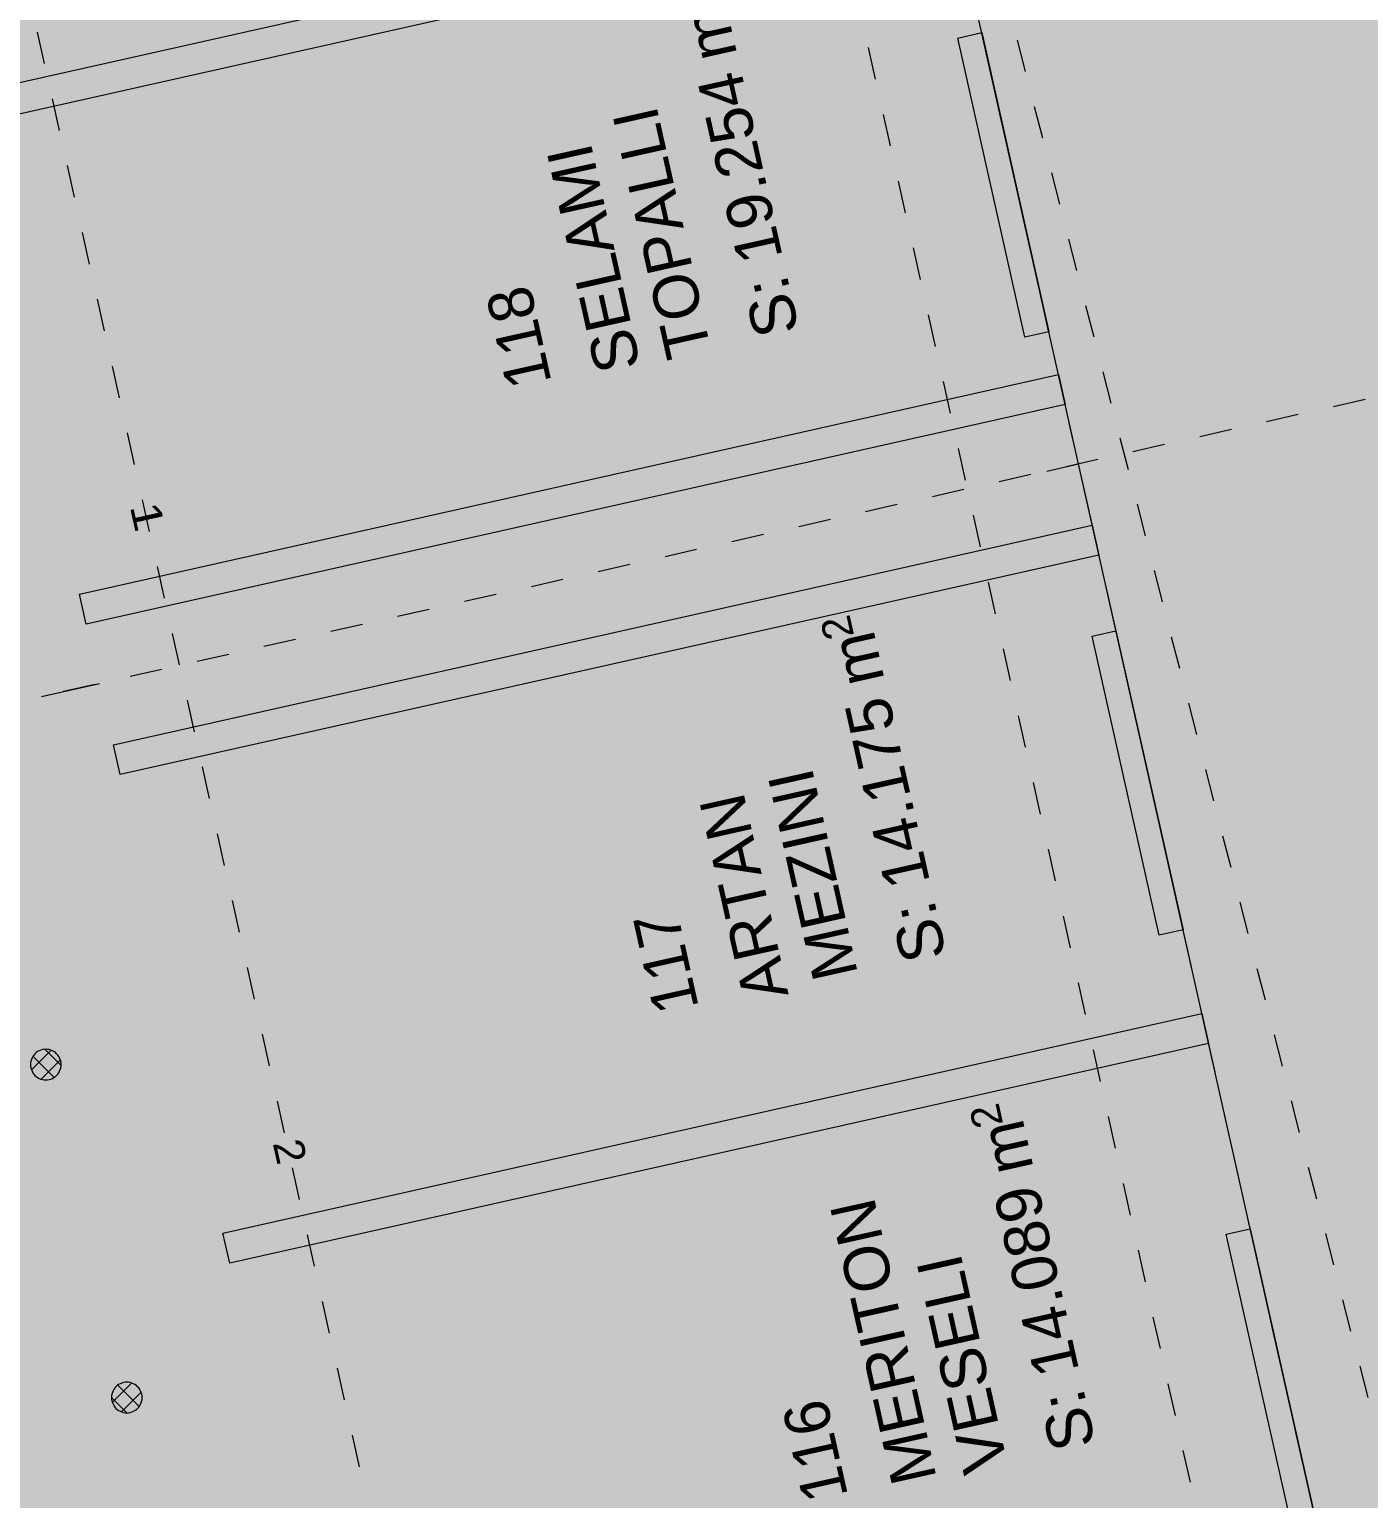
# Model space of a CAD drawing. Header units: centimetres. Extents: x -6805 to 4309, y -7338 to 617.
# Drawn here: x -70 to 586, y -2376 to -1657 of the extents above; entities that cross this region are included whole.
import ezdxf

# ---------------------------------------------------------------- set-up
doc = ezdxf.new("R2010")
doc.units = ezdxf.units.CM
for name, color, linetype, true_color in [('PDF_ - rruga_ndarjet anesore', 7, 'Continuous', 0x7f7f7f), ('PDF_065 Möbel Einrichtung', 7, 'Continuous', 0x7f7f7f), ('PDF_A - Akset', 7, 'Continuous', 0xfd4435), ('PDF_A - Pllaka Themel', 7, 'Continuous', 0x7f7f7f), ('PDF_A -Polyline', 7, 'Continuous', 0x7f7f7f)]:
    doc.layers.add(name, color=color, linetype=linetype, true_color=true_color)
for name, color, linetype in [('PDF_- GARAZHE', 7, 'Continuous'), ('PDF_A - Fill Zone', 7, 'Continuous'), ('PDF_A - Shtyllat', 7, 'Continuous')]:
    doc.layers.add(name, color=color, linetype=linetype)
doc.styles.add('PDF Arial', font='')
doc.styles.get('PDF Arial').set_extended_font_data('Arial')

msp = doc.modelspace()

# ---------------------------------------------------------------- hatches: boundary and pattern name
at = {"layer": 'PDF_- GARAZHE', "true_color": 0xccccff, "transparency": 33554559}
msp.add_hatch(color=254, dxfattribs=at).paths.add_polyline_path([(-86.96, -1583.39), (357.43, -1483.67), (443.92, -1869.12), (-44.35, -1978.69), (-86.96, -1774.04)])
at = {"layer": 'PDF_A - Fill Zone', "true_color": 0x93a0c6, "transparency": 33554559}
msp.add_hatch(color=253, dxfattribs=at).paths.add_polyline_path([(-447.66, -308.22), (916.94, -308.22), (916.94, -1306.84), (921.31, -1326.37), (872.49, -1337.33), (1189.12, -2748.46), (667.5, -2865.5), (356.01, -1477.32), (320.99, -1485.18), (248.37, -1161.51), (-99.87, -1161.51), (-99.87, -1589.37), (-447.66, -1589.37)])
at = {"layer": 'PDF_A - Pllaka Themel', "true_color": 0xd5d5d5, "transparency": 33554559}
h = msp.add_hatch(color=254, dxfattribs=at)
h.paths.add_polyline_path([(-5581.92, -878.77), (-5581.92, -838.74), (-5656.99, -838.74), (-5656.99, -378.27), (-5641.97, -378.27), (-5641.97, 287.29), (-2884.66, 287.29), (-432.6, 287.29), (-419.79, 287.29), (978.3, 287.29), (978.3, -308.22), (1644.1, -308.22), (1644.1, -1142.36), (931.04, -1302.36), (1552.22, -1164.4), (1863.25, -2555.08), (1863.27, -2555.07), (2158.71, -3867.26), (2155.22, -3868.03), (2646.93, -6059.23), (2017.8, -6200.41), (2017.67, -6199.86), (-1597.03, -7011.01), (-1702.67, -6540.31), (-1846.28, -6572.52), (-1976.98, -6060.13), (-1982.53, -5964.43), (-1838.96, -5932.29), (-2055.74, -4966.25), (-2419.29, -4966.25), (-2929.7, -4966.25), (-2929.7, -2144.79), (-2909.68, -2144.79), (-2904.73, -1595.67), (-4731.2, -1619.36), (-4671.15, -1619.36), (-4671.15, -2159.83), (-5099.03, -2159.81), (-5102.54, -2159.76), (-5106.05, -2159.61), (-5109.55, -2159.37), (-5113.04, -2159.02), (-5116.52, -2158.59), (-5119.99, -2158.04), (-5123.44, -2157.41), (-5126.87, -2156.67), (-5130.27, -2155.85), (-5133.66, -2154.92), (-5137.02, -2153.9), (-5140.35, -2152.79), (-5143.64, -2151.59), (-5146.9, -2150.29), (-5150.13, -2148.9), (-5153.31, -2147.42), (-5156.45, -2145.85), (-5159.54, -2144.2), (-5162.59, -2142.46), (-5165.59, -2140.63), (-5168.53, -2138.72), (-5171.42, -2136.74), (-5174.26, -2134.66), (-5177.03, -2132.51), (-5179.74, -2130.29), (-5182.39, -2127.99), (-5184.97, -2125.61), (-5187.49, -2123.17), (-5189.94, -2120.65), (-5192.31, -2118.06), (-5194.61, -2115.42), (-5196.84, -2112.71), (-5198.99, -2109.93), (-5201.06, -2107.1), (-5203.05, -2104.21), (-5204.96, -2101.26), (-5206.78, -2098.27), (-5208.52, -2095.21), (-5210.18, -2092.12), (-5211.74, -2088.99), (-5213.22, -2085.8), (-5214.61, -2082.58), (-5215.9, -2079.32), (-5217.11, -2076.02), (-5218.22, -2072.69), (-5219.24, -2069.33), (-5220.16, -2065.95), (-5220.99, -2062.55), (-5221.72, -2059.11), (-5222.36, -2055.66), (-5222.9, -2052.19), (-5223.34, -2048.71), (-5223.69, -2045.22), (-5223.93, -2041.71), (-5224.08, -2038.21), (-5224.13, -2034.71), (-5224.12, -1589.37), (-5276.67, -1564.36), (-5842.14, -1564.36), (-5842.14, -878.77)])
h.paths.add_polyline_path([(-1884.8, -2746.4), (-1725.78, -2754.1), (-263.28, -2617.91), (-272.05, -2578.85), (-296.78, -2580.25), (-343.47, -2075.77), (-1348.13, -2129.78), (-1534.78, -2147.18), (-1533.4, -2162.02), (-1836.78, -2167.48), (-1836.78, -2147.45), (-1876.81, -2147.45), (-1876.81, -2187.49), (-1531.07, -2187.03), (-1493.33, -2681.24), (-1884.8, -2706.36)])
h.paths.add_polyline_path([(-452.61, -1589.37), (-91.92, -1583.39), (-92.31, -1174.02), (283, -1174.02), (283, -828.73), (-419.79, -828.73), (-427.6, -828.73), (-452.61, -828.73)])
h.paths.add_polyline_path([(413.21, -3713.81), (401.11, -3715.64), (389.02, -3717.55), (376.94, -3719.54), (364.87, -3721.61), (352.83, -3723.77), (340.79, -3726.01), (328.77, -3728.32), (316.77, -3730.71), (304.78, -3733.18)])
at = {"layer": 'PDF_A - Pllaka Themel', "true_color": 0xbfbfbf, "transparency": 33554559}
h = msp.add_hatch(color=9, dxfattribs=at)
h.paths.add_polyline_path([(-5637.01, -378.27), (-5637.01, -315.22), (-447.66, -308.19), (-447.66, -308.22), (963.52, -308.22), (963.52, -763.68), (936, -763.68), (936, -863.76), (963.52, -863.76), (964.76, -1337.14), (925.69, -1345.91), (892.3, -1353.4), (988.45, -1782.56), (1104.37, -2300.85), (1195.01, -2706.12), (1170.59, -2711.59), (1193.36, -2813.05), (1455.74, -3983.06), (1827.47, -5638.02), (1828.36, -5640.74), (1829.15, -5643.5), (1829.85, -5646.27), (1830.45, -5649.07), (1830.96, -5651.88), (1831.36, -5654.72), (1831.66, -5657.56), (1831.87, -5660.41), (1831.97, -5663.28), (1831.97, -5666.14), (1831.89, -5669), (1831.69, -5671.85), (1831.39, -5674.7), (1831, -5677.54), (1830.51, -5680.35), (1829.92, -5683.16), (1829.24, -5685.93), (1828.46, -5688.68), (1827.57, -5691.41), (1826.6, -5694.1), (1825.54, -5696.75), (1824.38, -5699.37), (1823.12, -5701.94), (1821.78, -5704.47), (1820.36, -5706.95), (1818.84, -5709.39), (1817.26, -5711.76), (1815.57, -5714.08), (1813.81, -5716.34), (1811.98, -5718.54), (1810.07, -5720.67), (1808.09, -5722.73), (1806.03, -5724.72), (1803.91, -5726.64), (1801.72, -5728.48), (1799.47, -5730.25), (1797.16, -5731.93), (1794.79, -5733.54), (1792.36, -5735.06), (1789.88, -5736.5), (1787.36, -5737.84), (1784.8, -5739.1), (1782.18, -5740.27), (1779.53, -5741.34), (1776.84, -5742.32), (-1865.84, -6559.76), (-1972.03, -6060.13), (1187.39, -5351.16), (1189.51, -5350.66), (1191.61, -5350.07), (1193.68, -5349.39), (1195.73, -5348.62), (1197.73, -5347.75), (1199.69, -5346.8), (1201.61, -5345.77), (1203.49, -5344.64), (1205.3, -5343.44), (1207.07, -5342.15), (1208.77, -5340.79), (1210.42, -5339.35), (1212, -5337.85), (1213.51, -5336.27), (1214.94, -5334.62), (1216.3, -5332.92), (1217.59, -5331.15), (1218.79, -5329.34), (1219.92, -5327.46), (1220.96, -5325.54), (1221.91, -5323.58), (1222.78, -5321.58), (1223.55, -5319.53), (1224.23, -5317.46), (1224.82, -5315.36), (1225.32, -5313.24), (1225.72, -5311.09), (1226.02, -5308.93), (1226.23, -5306.75), (1226.34, -5304.58), (1226.35, -5302.4), (1226.28, -5300.21), (1226.1, -5298.04), (1225.82, -5295.88), (1225.45, -5293.73), (1224.97, -5291.59), (967.71, -4147.99), (967.16, -4145.82), (966.5, -4143.68), (965.76, -4141.58), (964.92, -4139.51), (963.99, -4137.47), (962.97, -4135.49), (961.86, -4133.55), (960.67, -4131.65), (959.39, -4129.82), (958.04, -4128.05), (956.6, -4126.34), (955.09, -4124.68), (953.5, -4123.11), (951.86, -4121.6), (950.14, -4120.18), (948.36, -4118.82), (946.52, -4117.55), (944.63, -4116.36), (942.68, -4115.26), (940.7, -4114.24), (938.66, -4113.31), (936.59, -4112.48), (934.48, -4111.74), (932.34, -4111.1), (930.17, -4110.55), (927.98, -4110.1), (925.78, -4109.75), (923.56, -4109.49), (921.33, -4109.34), (919.09, -4109.28), (916.86, -4109.32), (914.63, -4109.47), (912.41, -4109.71), (910.2, -4110.05), (908.01, -4110.49), (526.4, -4196.13), (467.81, -4209.28), (455.58, -4213.1), (443.37, -4217.02), (431.2, -4221.04), (419.06, -4225.14), (406.95, -4229.34), (394.87, -4233.64), (382.82, -4238.02), (370.82, -4242.51), (358.84, -4247.08), (346.9, -4251.74), (335, -4256.5), (323.13, -4261.35), (311.3, -4266.29), (299.52, -4271.32), (287.76, -4276.44), (276.06, -4281.65), (264.38, -4286.96), (252.76, -4292.35), (241.17, -4297.83), (229.62, -4303.41), (218.13, -4309.06), (206.67, -4314.81), (195.26, -4320.65), (183.89, -4326.58), (172.57, -4332.6), (161.3, -4338.69), (150.07, -4344.88), (138.9, -4351.16), (127.76, -4357.52), (116.69, -4363.96), (105.66, -4370.49), (94.67, -4377.1), (83.75, -4383.8), (72.87, -4390.59), (62.05, -4397.46), (51.28, -4404.41), (40.57, -4411.44), (29.91, -4418.56), (19.3, -4425.76), (8.75, -4433.04), (-1.74, -4440.41), (-13.44, -4447.77), (-25.18, -4455.07), (-36.98, -4462.26), (-48.83, -4469.39), (-60.73, -4476.42), (-72.67, -4483.38), (-84.67, -4490.25), (-96.72, -4497.03), (-108.81, -4503.72), (-120.96, -4510.33), (-133.14, -4516.85), (-145.38, -4523.29), (-157.66, -4529.64), (-169.99, -4535.9), (-182.35, -4542.07), (-194.77, -4548.16), (-207.22, -4554.16), (-219.72, -4560.06), (-232.26, -4565.88), (-244.84, -4571.62), (-257.46, -4577.25), (-270.12, -4582.81), (-282.82, -4588.26), (-295.56, -4593.64), (-308.33, -4598.91), (-321.15, -4604.1), (-333.99, -4609.2), (-346.88, -4614.21), (-359.81, -4619.12), (-372.76, -4623.95), (-385.74, -4628.67), (-398.77, -4633.31), (-411.82, -4637.86), (-424.92, -4642.31), (-438.03, -4646.67), (-451.18, -4650.93), (-464.37, -4655.11), (-477.57, -4659.18), (-490.81, -4663.17), (-2040.76, -5010.98), (-2050.79, -4966.25), (-2414.34, -4966.25), (-2414.34, -4749.36), (-2414.57, -2387.78), (-2414.58, -2276.48), (-2415.05, -2272.78), (-2415.63, -2269.1), (-2416.31, -2265.43), (-2417.08, -2261.78), (-2417.93, -2258.14), (-2418.89, -2254.54), (-2419.94, -2250.96), (-2421.09, -2247.41), (-2422.32, -2243.88), (-2423.65, -2240.39), (-2425.06, -2236.94), (-2426.57, -2233.53), (-2428.15, -2230.15), (-2429.84, -2226.82), (-2431.6, -2223.53), (-2433.45, -2220.29), (-2435.38, -2217.11), (-2437.39, -2213.97), (-2439.5, -2210.88), (-2441.67, -2207.85), (-2443.93, -2204.87), (-2446.26, -2201.96), (-2448.66, -2199.11), (-2451.13, -2196.32), (-2453.69, -2193.59), (-2456.31, -2190.94), (-2459, -2188.35), (-2461.74, -2185.84), (-2464.57, -2183.38), (-2467.45, -2181.02), (-2470.39, -2178.72), (-2473.38, -2176.5), (-2476.44, -2174.36), (-2479.55, -2172.3), (-2482.72, -2170.32), (-2485.93, -2168.43), (-2489.19, -2166.61), (-2492.5, -2164.89), (-2495.85, -2163.24), (-2499.24, -2161.69), (-2502.68, -2160.23), (-2506.15, -2158.85), (-2509.65, -2157.57), (-2513.18, -2156.38), (-2904.72, -2164.81), (-2899.72, -1589.37), (-2414.31, -1589.37), (-2414.31, -828.73), (-4726.25, -828.73), (-4726.25, -1619.36), (-5219.16, -1619.35), (-5219.16, -2036.14), (-5219.17, -2034.71), (-5219.16, -1589.37), (-5271.71, -1564.36), (-5253.39, -1564.36), (-5253.39, -878.77), (-5576.97, -878.77), (-5576.97, -838.74), (-5652.02, -838.74), (-5652.02, -378.27)])
h.paths.add_polyline_path([(-1883.87, -1589.37), (-1863.84, -1589.37), (-1863.84, -1634.38), (-1863.88, -1634.38), (-1863.88, -2147.18), (-1836.55, -2147.45), (-1871.85, -2147.45), (-1871.85, -2187.49), (-1831.82, -2187.43), (-1831.82, -2147.5), (-1529.51, -2150.6), (-1526.54, -2182.48), (-1488.38, -2681.24), (-1718.52, -2706.37), (-1879.85, -2706.36), (-1879.85, -2746.4), (-1720.83, -2754.1), (-221.28, -2598.22), (-135.83, -2979.09), (-1425.42, -3268.45), (-1880.43, -3268.45), (-1873.52, -4356.82), (-1873.76, -4358.94), (-1873.89, -4361.07), (-1873.93, -4363.2), (-1873.88, -4365.33), (-1873.71, -4367.46), (-1873.46, -4369.58), (-1873.11, -4371.68), (-1872.67, -4373.76), (-1872.13, -4375.84), (-1871.5, -4377.87), (-1870.77, -4379.88), (-1869.95, -4381.85), (-1869.05, -4383.78), (-1868.06, -4385.67), (-1866.97, -4387.5), (-1865.81, -4389.3), (-1864.58, -4391.03), (-1863.26, -4392.71), (-1861.87, -4394.32), (-1860.39, -4395.87), (-1858.86, -4397.35), (-1857.26, -4398.76), (-1855.59, -4400.1), (-1853.87, -4401.36), (-1852.09, -4402.54), (-1850.27, -4403.63), (-1848.39, -4404.64), (-1846.46, -4405.56), (-1844.51, -4406.4), (-1842.5, -4407.15), (-1840.47, -4407.79), (-1838.41, -4408.35), (-1836.33, -4408.82), (-1834.23, -4409.19), (-1832.12, -4409.47), (-1829.99, -4409.65), (-1827.86, -4409.72), (-1825.73, -4409.7), (-1823.6, -4409.59), (-1821.48, -4409.38), (-1819.37, -4409.07), (-657.92, -4148.44), (-657.8, -4148.96), (-640.87, -4142.08), (-623.98, -4135.12), (-607.12, -4128.08), (-590.3, -4120.94), (-573.52, -4113.7), (-556.78, -4106.38), (-540.08, -4098.97), (-523.41, -4091.48), (-506.79, -4083.89), (-490.21, -4076.22), (-473.66, -4068.46), (-457.17, -4060.61), (-440.7, -4052.67), (-424.29, -4044.65), (-407.92, -4036.54), (-391.58, -4028.34), (-375.3, -4020.05), (-359.06, -4011.68), (-342.86, -4003.22), (-326.71, -3994.68), (-310.6, -3986.05), (-294.54, -3977.33), (-278.53, -3968.52), (-262.57, -3959.64), (-246.65, -3950.67), (-230.77, -3941.62), (-214.95, -3932.48), (-199.18, -3923.26), (-183.46, -3913.95), (-171.76, -3907.67), (-160.01, -3901.48), (-148.21, -3895.39), (-136.38, -3889.37), (-124.5, -3883.45), (-112.58, -3877.6), (-100.62, -3871.85), (-88.61, -3866.18), (-76.56, -3860.6), (-64.48, -3855.1), (-52.35, -3849.7), (-40.19, -3844.39), (-27.98, -3839.16), (-15.74, -3834.02), (-3.46, -3828.97), (8.86, -3824), (21.21, -3819.14), (33.59, -3814.35), (46.01, -3809.67), (58.47, -3805.06), (70.95, -3800.56), (83.47, -3796.14), (96.03, -3791.81), (108.6, -3787.57), (121.22, -3783.42), (133.86, -3779.37), (146.53, -3775.41), (159.23, -3771.54), (171.96, -3767.76), (184.72, -3764.08), (197.49, -3760.49), (210.3, -3756.99), (223.14, -3753.59), (235.99, -3750.28), (248.88, -3747.06), (261.78, -3743.94), (274.7, -3740.9), (287.65, -3737.97), (300.62, -3735.12), (313.61, -3732.38), (326.61, -3729.72), (339.65, -3727.16), (352.69, -3724.7), (365.76, -3722.33), (378.83, -3720.06), (391.93, -3717.88), (405.04, -3715.79), (418.17, -3713.81), (787.26, -3630.98), (789.38, -3630.46), (791.47, -3629.84), (793.53, -3629.14), (795.57, -3628.34), (797.56, -3627.45), (799.52, -3626.48), (801.42, -3625.43), (803.29, -3624.3), (805.1, -3623.08), (806.86, -3621.79), (808.55, -3620.42), (810.19, -3618.97), (811.77, -3617.46), (813.27, -3615.88), (814.71, -3614.24), (816.07, -3612.54), (817.36, -3610.77), (818.57, -3608.95), (819.69, -3607.09), (820.73, -3605.17), (821.69, -3603.21), (822.57, -3601.21), (823.36, -3599.18), (824.06, -3597.11), (824.66, -3595.01), (825.17, -3592.89), (825.6, -3590.75), (825.93, -3588.6), (826.16, -3586.43), (826.3, -3584.25), (826.34, -3582.06), (826.3, -3579.89), (826.14, -3577.71), (825.91, -3575.54), (825.57, -3573.38), (825.14, -3571.24), (681.41, -2927.91), (734.37, -2916.03), (711.61, -2814.58), (658.74, -2826.44), (287.95, -1174.02), (287.95, -828.73), (-447.66, -828.73), (-1883.87, -828.73)])
at = {"layer": 'PDF_A - Shtyllat', "true_color": 0xaaaaaa, "transparency": 33554559}
for points in [[(-69.22, -2163.63), (-69.18, -2162.79), (-69.03, -2161.96), (-68.8, -2161.15), (-68.47, -2160.37), (-68.07, -2159.64), (-67.58, -2158.95), (-67.02, -2158.32), (-66.39, -2157.76), (-65.71, -2157.27), (-64.97, -2156.86), (-64.19, -2156.54), (-63.39, -2156.31), (-62.56, -2156.17), (-61.71, -2156.12), (-60.88, -2156.17), (-60.04, -2156.31), (-59.23, -2156.54), (-58.46, -2156.86), (-57.72, -2157.27), (-57.03, -2157.76), (-56.41, -2158.32), (-55.85, -2158.95), (-55.36, -2159.64), (-54.95, -2160.37), (-54.63, -2161.15), (-54.39, -2161.96), (-54.26, -2162.79), (-54.21, -2163.63), (-54.26, -2164.47), (-54.39, -2165.3), (-54.63, -2166.11), (-54.95, -2166.89), (-55.36, -2167.63), (-55.85, -2168.31), (-56.41, -2168.94), (-57.03, -2169.5), (-57.72, -2169.99), (-58.46, -2170.39), (-59.23, -2170.72), (-60.04, -2170.95), (-60.88, -2171.09), (-61.71, -2171.14), (-62.56, -2171.09), (-63.39, -2170.95), (-64.19, -2170.72), (-64.97, -2170.39), (-65.71, -2169.99), (-66.39, -2169.5), (-67.02, -2168.94), (-67.58, -2168.31), (-68.07, -2167.63), (-68.47, -2166.89), (-68.8, -2166.11), (-69.03, -2165.3), (-69.18, -2164.47)], [(-29.56, -2326.72), (-29.51, -2325.87), (-29.37, -2325.04), (-29.13, -2324.23), (-28.8, -2323.45), (-28.39, -2322.72), (-27.91, -2322.04), (-27.35, -2321.41), (-26.72, -2320.85), (-26.04, -2320.35), (-25.31, -2319.95), (-24.53, -2319.63), (-23.72, -2319.39), (-22.88, -2319.25), (-22.04, -2319.2), (-21.21, -2319.25), (-20.37, -2319.39), (-19.56, -2319.63), (-18.78, -2319.95), (-18.05, -2320.35), (-17.37, -2320.85), (-16.74, -2321.41), (-16.18, -2322.04), (-15.69, -2322.72), (-15.28, -2323.45), (-14.96, -2324.23), (-14.72, -2325.04), (-14.58, -2325.87), (-14.54, -2326.72), (-14.58, -2327.55), (-14.72, -2328.38), (-14.96, -2329.2), (-15.28, -2329.97), (-15.69, -2330.71), (-16.18, -2331.39), (-16.74, -2332.02), (-17.37, -2332.58), (-18.05, -2333.07), (-18.78, -2333.48), (-19.56, -2333.8), (-20.37, -2334.03), (-21.21, -2334.17), (-22.04, -2334.22), (-22.88, -2334.17), (-23.72, -2334.03), (-24.53, -2333.8), (-25.31, -2333.48), (-26.04, -2333.07), (-26.72, -2332.58), (-27.35, -2332.02), (-27.91, -2331.39), (-28.39, -2330.71), (-28.8, -2329.97), (-29.13, -2329.2), (-29.37, -2328.38), (-29.51, -2327.55)]]:
    msp.add_hatch(color=253, dxfattribs=at).paths.add_polyline_path(points)

# ---------------------------------------------------------------- linework, layer by layer
at = {"layer": 'PDF_ - rruga_ndarjet anesore', "lineweight": 0}
for points in [[(384.87, -1660.78), (396.59, -1658.15)], [(417.74, -1807.26), (384.87, -1660.78)], [(396.59, -1658.15), (429.46, -1804.63)], [(429.46, -1804.63), (417.74, -1807.26)], [(450.61, -1953.75), (462.33, -1951.11)], [(483.48, -2100.23), (450.61, -1953.75)], [(462.33, -1951.11), (495.2, -2097.6)], [(495.2, -2097.6), (483.48, -2100.23)], [(516.35, -2246.71), (528.07, -2244.08)], [(528.07, -2244.08), (579.12, -2471.62)], [(567.4, -2474.25), (516.35, -2246.71)]]:
    msp.add_lwpolyline(points, dxfattribs=at)
at = {"layer": 'PDF_ - rruga_ndarjet anesore', "color": 7, "true_color": 0xffffff, "transparency": 33554559}
for points in [[(384.87, -1660.78), (396.59, -1658.15), (417.74, -1807.26), (429.46, -1804.63)], [(450.61, -1953.75), (462.33, -1951.11), (483.48, -2100.23), (495.2, -2097.6)], [(516.35, -2246.71), (528.07, -2244.08), (567.4, -2474.25), (579.12, -2471.62)]]:
    msp.add_solid(points, dxfattribs=at)
at = {"layer": 'PDF_- GARAZHE', "color": 254, "true_color": 0xccccff, "transparency": 33554559}
for points in [[(-44.35, -1978.69), (443.92, -1869.12), (17.78, -2255.56), (506.05, -2145.98)], [(17.78, -2255.56), (506.05, -2145.98), (79.53, -2530.74), (567.8, -2421.17)]]:
    msp.add_solid(points, dxfattribs=at)
at = {"layer": 'PDF_065 Möbel Einrichtung', "lineweight": 0}
for points in [[(-100.16, -1688.27), (379.2, -1580.7)], [(382.49, -1595.35), (-96.87, -1702.92)], [(-45.2, -1933.21), (434.17, -1825.63)], [(434.17, -1825.63), (437.45, -1840.29)], [(437.45, -1840.29), (-41.91, -1947.85)], [(-28.64, -2006.96), (450.71, -1899.39)], [(450.71, -1899.39), (454, -1914.04)], [(454, -1914.04), (-25.35, -2021.61)], [(-41.91, -1947.85), (-45.2, -1933.21)], [(-25.35, -2021.61), (-28.64, -2006.96)], [(25.05, -2246.23), (504.4, -2138.66)], [(504.4, -2138.66), (507.69, -2153.31)], [(507.69, -2153.31), (28.34, -2260.87)], [(28.34, -2260.87), (25.05, -2246.23)]]:
    msp.add_lwpolyline(points, dxfattribs=at)
at = {"layer": 'PDF_065 Möbel Einrichtung', "color": 7, "true_color": 0xffffff, "transparency": 33554559}
for points in [[(-96.87, -1702.92), (-100.16, -1688.27), (382.49, -1595.35), (379.2, -1580.7)], [(-41.91, -1947.85), (-45.2, -1933.21), (437.45, -1840.29), (434.17, -1825.63)], [(-25.35, -2021.61), (-28.64, -2006.96), (454, -1914.04), (450.71, -1899.39)], [(28.34, -2260.87), (25.05, -2246.23), (507.69, -2153.31), (504.4, -2138.66)]]:
    msp.add_solid(points, dxfattribs=at)
at = {"layer": 'PDF_A - Akset', "lineweight": 0}
for points in [[(-65.93, -1657.85), (-62.45, -1673.35)], [(339, -1656.83), (339, -1656.83)], [(340.93, -1665.44), (344.41, -1680.94)], [(-60.52, -1681.96), (-60.52, -1681.96)], [(-58.59, -1690.57), (-55.11, -1706.07)], [(346.34, -1689.56), (346.34, -1689.56)], [(348.27, -1698.17), (351.75, -1713.68)], [(-53.18, -1714.69), (-53.18, -1714.69)], [(-51.25, -1723.3), (-47.77, -1738.81)], [(353.68, -1722.28), (353.68, -1722.28)], [(355.62, -1730.9), (359.09, -1746.4)], [(-45.83, -1747.41), (-45.83, -1747.41)], [(361.03, -1755.02), (361.03, -1755.02)], [(-43.9, -1756.03), (-40.42, -1771.53)], [(362.96, -1763.62), (366.44, -1779.13)], [(-38.49, -1780.15), (-38.49, -1780.15)], [(-36.56, -1788.75), (-33.08, -1804.26)], [(368.37, -1787.75), (368.37, -1787.75)], [(370.3, -1796.36), (373.78, -1811.86)], [(-31.15, -1812.88), (-31.15, -1812.88)], [(375.71, -1820.47), (375.71, -1820.47)], [(-29.21, -1821.49), (-25.74, -1836.99)], [(377.65, -1829.09), (381.13, -1844.58)], [(584.28, -1837.93), (568.78, -1841.41)], [(-23.8, -1845.6), (-23.8, -1845.6)], [(551.55, -1845.28), (536.06, -1848.76)], [(560.17, -1843.35), (560.17, -1843.35)], [(-21.87, -1854.22), (-18.39, -1869.71)], [(383.06, -1853.2), (383.06, -1853.2)], [(518.83, -1852.62), (503.32, -1856.1)], [(527.44, -1850.69), (527.44, -1850.69)], [(384.99, -1861.81), (388.47, -1877.32)], [(486.1, -1859.97), (470.59, -1863.44)], [(494.71, -1858.03), (494.71, -1858.03)], [(453.37, -1867.31), (437.87, -1870.79)], [(461.98, -1865.38), (461.98, -1865.38)], [(-16.46, -1878.33), (-16.46, -1878.33)], [(420.64, -1874.65), (405.14, -1878.13)], [(429.25, -1872.72), (429.25, -1872.72)], [(387.91, -1882), (372.41, -1885.48)], [(396.53, -1880.06), (396.53, -1880.06)], [(-14.53, -1886.94), (-11.05, -1902.44)], [(355.18, -1889.34), (339.69, -1892.82)], [(363.8, -1887.41), (363.8, -1887.41)], [(390.4, -1885.93), (390.4, -1885.93)], [(322.46, -1896.68), (306.95, -1900.16)], [(331.07, -1894.75), (331.07, -1894.75)], [(392.33, -1894.54), (395.81, -1910.05)], [(289.73, -1904.03), (274.22, -1907.51)], [(298.35, -1902.1), (298.35, -1902.1)], [(-9.12, -1911.05), (-9.12, -1911.05)], [(257, -1911.37), (241.5, -1914.85)], [(265.61, -1909.44), (265.61, -1909.44)], [(-7.18, -1919.67), (-3.7, -1935.18)], [(224.27, -1918.72), (208.77, -1922.2)], [(232.88, -1916.78), (232.88, -1916.78)], [(397.75, -1918.66), (397.75, -1918.66)], [(191.54, -1926.06), (176.05, -1929.54)], [(200.16, -1924.13), (200.16, -1924.13)], [(399.68, -1927.27), (403.16, -1942.77)], [(158.82, -1933.4), (143.31, -1936.88)], [(167.43, -1931.47), (167.43, -1931.47)], [(126.09, -1940.75), (110.58, -1944.23)], [(134.7, -1938.82), (134.7, -1938.82)], [(-1.77, -1943.79), (-1.77, -1943.79)], [(93.36, -1948.09), (77.86, -1951.57)], [(101.97, -1946.16), (101.97, -1946.16)], [(0.16, -1952.4), (3.64, -1967.9)], [(60.63, -1955.44), (45.13, -1958.91)], [(69.24, -1953.5), (69.24, -1953.5)], [(405.09, -1951.39), (405.09, -1951.39)], [(27.9, -1962.78), (12.4, -1966.26)], [(36.51, -1960.85), (36.51, -1960.85)], [(407.02, -1960), (410.5, -1975.5)], [(-4.83, -1970.12), (-20.33, -1973.6)], [(3.79, -1968.19), (3.79, -1968.19)], [(-37.55, -1977.47), (-53.06, -1980.95)], [(-28.94, -1975.53), (-28.94, -1975.53)], [(5.57, -1976.52), (5.57, -1976.52)], [(-61.67, -1982.88), (-61.67, -1982.88)], [(7.5, -1985.13), (10.98, -2000.63)], [(412.43, -1984.11), (412.43, -1984.11)], [(414.37, -1992.73), (417.84, -2008.23)], [(12.92, -2009.24), (12.92, -2009.24)], [(14.85, -2017.86), (18.33, -2033.36)], [(419.78, -2016.84), (419.78, -2016.84)], [(421.71, -2025.45), (425.19, -2040.95)], [(20.26, -2041.97), (20.26, -2041.97)], [(22.19, -2050.58), (25.67, -2066.08)], [(427.12, -2049.57), (427.12, -2049.57)], [(429.05, -2058.18), (432.53, -2073.69)], [(27.6, -2074.7), (27.6, -2074.7)], [(29.54, -2083.31), (33.01, -2098.82)], [(434.46, -2082.3), (434.46, -2082.3)], [(436.4, -2090.91), (439.88, -2106.42)], [(34.95, -2107.42), (34.95, -2107.42)], [(441.81, -2115.03), (441.81, -2115.03)], [(36.88, -2116.04), (40.36, -2131.54)], [(443.74, -2123.64), (447.22, -2139.14)], [(42.29, -2140.16), (42.29, -2140.16)], [(44.22, -2148.76), (47.7, -2164.27)], [(449.15, -2147.76), (449.15, -2147.76)], [(451.09, -2156.37), (454.56, -2171.87)], [(49.63, -2172.89), (49.63, -2172.89)], [(456.5, -2180.48), (456.5, -2180.48)], [(51.57, -2181.5), (55.05, -2197)], [(458.43, -2189.1), (461.91, -2204.59)], [(56.98, -2205.61), (56.98, -2205.61)], [(58.91, -2214.23), (62.39, -2229.72)], [(463.84, -2213.21), (463.84, -2213.21)], [(465.77, -2221.82), (469.25, -2237.33)], [(64.32, -2238.34), (64.32, -2238.34)], [(66.25, -2246.95), (69.73, -2262.46)], [(471.18, -2245.94), (471.18, -2245.94)], [(473.12, -2254.55), (476.6, -2270.06)], [(71.67, -2271.07), (71.67, -2271.07)], [(73.6, -2279.68), (77.08, -2295.19)], [(478.53, -2278.67), (478.53, -2278.67)], [(480.46, -2287.28), (483.94, -2302.78)], [(79.01, -2303.8), (79.01, -2303.8)], [(80.94, -2312.41), (84.42, -2327.91)], [(485.87, -2311.4), (485.87, -2311.4)], [(487.8, -2320.01), (491.28, -2335.51)], [(86.35, -2336.53), (86.35, -2336.53)], [(88.29, -2345.14), (91.76, -2360.64)], [(493.22, -2344.12), (493.22, -2344.12)], [(495.15, -2352.74), (498.63, -2368.24)], [(93.7, -2369.25), (93.7, -2369.25)]]:
    msp.add_lwpolyline(points, dxfattribs=at)
at = {"layer": 'PDF_A - Akset', "color": 21, "lineweight": 0, "true_color": 0xff9955}
for points in [[(413.93, -1661.84), (417.9, -1677.23)], [(420.12, -1685.77), (420.12, -1685.77)], [(422.32, -1694.32), (426.3, -1709.7)], [(428.5, -1718.25), (428.5, -1718.25)], [(430.71, -1726.8), (434.68, -1742.17)], [(436.89, -1750.72), (436.89, -1750.72)], [(439.09, -1759.27), (443.07, -1774.65)], [(445.27, -1783.2), (445.27, -1783.2)], [(447.48, -1791.75), (451.45, -1807.13)], [(453.66, -1815.68), (453.66, -1815.68)], [(455.86, -1824.23), (459.84, -1839.61)], [(462.04, -1848.16), (462.04, -1848.16)], [(464.25, -1856.7), (468.23, -1872.08)], [(470.43, -1880.63), (470.43, -1880.63)], [(472.64, -1889.18), (476.61, -1904.56)], [(478.82, -1913.11), (478.82, -1913.11)], [(481.02, -1921.66), (485, -1937.04)], [(487.2, -1945.59), (487.2, -1945.59)], [(489.41, -1954.14), (493.38, -1969.52)], [(495.59, -1978.06), (495.59, -1978.06)], [(497.8, -1986.61), (501.77, -2001.99)], [(503.98, -2010.54), (503.98, -2010.54)], [(506.18, -2019.08), (510.16, -2034.47)], [(512.36, -2043.02), (512.36, -2043.02)], [(514.57, -2051.56), (518.54, -2066.95)], [(520.75, -2075.49), (520.75, -2075.49)], [(522.95, -2084.03), (526.93, -2099.42)], [(529.13, -2107.96), (529.13, -2107.96)], [(531.35, -2116.51), (535.31, -2131.9)], [(537.53, -2140.44), (537.53, -2140.44)], [(539.73, -2148.99), (543.7, -2164.38)], [(545.91, -2172.92), (545.91, -2172.92)], [(548.12, -2181.47), (552.1, -2196.86)], [(554.3, -2205.39), (554.3, -2205.39)], [(556.51, -2213.94), (560.48, -2229.33)], [(562.69, -2237.87), (562.69, -2237.87)], [(564.89, -2246.42), (568.87, -2261.8)], [(571.07, -2270.35), (571.07, -2270.35)], [(573.28, -2278.9), (577.25, -2294.28)], [(579.46, -2302.83), (579.46, -2302.83)], [(581.67, -2311.38), (585.64, -2326.76)]]:
    msp.add_lwpolyline(points, dxfattribs=at)
at = {"layer": 'PDF_A - Pllaka Themel', "lineweight": 0}
msp.add_lwpolyline([(658.74, -2826.44), (287.95, -1174.02)], dxfattribs=at)
at = {"layer": 'PDF_A - Shtyllat', "color": 253, "lineweight": 0, "true_color": 0xaaaaaa}
for points in [[(-68.73, -2166.27), (-59.07, -2156.62)], [(-54.23, -2164.07), (-62.16, -2156.15)], [(-57.6, -2169.9), (-67.99, -2159.52)], [(-64.02, -2170.76), (-54.58, -2161.32)], [(-29.16, -2329.1), (-19.66, -2319.6)], [(-15.99, -2331.13), (-26.46, -2320.65)], [(-24.61, -2333.76), (-15, -2324.14)], [(-22.09, -2334.22), (-29.55, -2326.75)]]:
    msp.add_lwpolyline(points, dxfattribs=at)
at = {"layer": 'PDF_A - Shtyllat', "color": 253, "lineweight": 0, "true_color": 0x999999}
for points in [[(-67.58, -2158.95), (-68.07, -2159.64)], [(-67.02, -2158.32), (-67.58, -2158.95)], [(-66.39, -2157.76), (-67.02, -2158.32)], [(-65.71, -2157.27), (-66.39, -2157.76)], [(-64.97, -2156.86), (-65.71, -2157.27)], [(-64.19, -2156.54), (-64.97, -2156.86)], [(-63.39, -2156.31), (-64.19, -2156.54)], [(-62.56, -2156.17), (-63.39, -2156.31)], [(-61.71, -2156.12), (-62.56, -2156.17)], [(-60.88, -2156.17), (-61.71, -2156.12)], [(-60.04, -2156.31), (-60.88, -2156.17)], [(-59.23, -2156.54), (-60.04, -2156.31)], [(-58.46, -2156.86), (-59.23, -2156.54)], [(-57.72, -2157.27), (-58.46, -2156.86)], [(-57.03, -2157.76), (-57.72, -2157.27)], [(-56.41, -2158.32), (-57.03, -2157.76)], [(-55.85, -2158.95), (-56.41, -2158.32)], [(-55.36, -2159.64), (-55.85, -2158.95)], [(-69.18, -2162.79), (-69.22, -2163.63)], [(-69.22, -2163.63), (-69.18, -2164.47)], [(-69.03, -2161.96), (-69.18, -2162.79)], [(-69.18, -2164.47), (-69.03, -2165.3)], [(-68.8, -2161.15), (-69.03, -2161.96)], [(-69.03, -2165.3), (-68.8, -2166.11)], [(-68.47, -2160.37), (-68.8, -2161.15)], [(-68.8, -2166.11), (-68.47, -2166.89)], [(-68.07, -2159.64), (-68.47, -2160.37)], [(-54.95, -2160.37), (-55.36, -2159.64)], [(-54.63, -2161.15), (-54.95, -2160.37)], [(-54.95, -2166.89), (-54.63, -2166.11)], [(-54.39, -2161.96), (-54.63, -2161.15)], [(-54.63, -2166.11), (-54.39, -2165.3)], [(-54.26, -2162.79), (-54.39, -2161.96)], [(-54.39, -2165.3), (-54.26, -2164.47)], [(-54.21, -2163.63), (-54.26, -2162.79)], [(-54.26, -2164.47), (-54.21, -2163.63)], [(-68.47, -2166.89), (-68.07, -2167.63)], [(-68.07, -2167.63), (-67.58, -2168.31)], [(-67.58, -2168.31), (-67.02, -2168.94)], [(-67.02, -2168.94), (-66.39, -2169.5)], [(-66.39, -2169.5), (-65.71, -2169.99)], [(-65.71, -2169.99), (-64.97, -2170.39)], [(-64.97, -2170.39), (-64.19, -2170.72)], [(-64.19, -2170.72), (-63.39, -2170.95)], [(-63.39, -2170.95), (-62.56, -2171.09)], [(-62.56, -2171.09), (-61.71, -2171.14)], [(-61.71, -2171.14), (-60.88, -2171.09)], [(-60.88, -2171.09), (-60.04, -2170.95)], [(-60.04, -2170.95), (-59.23, -2170.72)], [(-59.23, -2170.72), (-58.46, -2170.39)], [(-58.46, -2170.39), (-57.72, -2169.99)], [(-57.72, -2169.99), (-57.03, -2169.5)], [(-57.03, -2169.5), (-56.41, -2168.94)], [(-56.41, -2168.94), (-55.85, -2168.31)], [(-55.85, -2168.31), (-55.36, -2167.63)], [(-55.36, -2167.63), (-54.95, -2166.89)], [(-29.13, -2324.23), (-29.37, -2325.04)], [(-28.8, -2323.45), (-29.13, -2324.23)], [(-28.39, -2322.72), (-28.8, -2323.45)], [(-27.91, -2322.04), (-28.39, -2322.72)], [(-27.35, -2321.41), (-27.91, -2322.04)], [(-26.72, -2320.85), (-27.35, -2321.41)], [(-26.04, -2320.35), (-26.72, -2320.85)], [(-25.31, -2319.95), (-26.04, -2320.35)], [(-24.53, -2319.63), (-25.31, -2319.95)], [(-23.72, -2319.39), (-24.53, -2319.63)], [(-22.88, -2319.25), (-23.72, -2319.39)], [(-22.04, -2319.2), (-22.88, -2319.25)], [(-21.21, -2319.25), (-22.04, -2319.2)], [(-20.37, -2319.39), (-21.21, -2319.25)], [(-19.56, -2319.63), (-20.37, -2319.39)], [(-18.78, -2319.95), (-19.56, -2319.63)], [(-18.05, -2320.35), (-18.78, -2319.95)], [(-17.37, -2320.85), (-18.05, -2320.35)], [(-16.74, -2321.41), (-17.37, -2320.85)], [(-16.18, -2322.04), (-16.74, -2321.41)], [(-15.69, -2322.72), (-16.18, -2322.04)], [(-15.28, -2323.45), (-15.69, -2322.72)], [(-14.96, -2324.23), (-15.28, -2323.45)], [(-14.72, -2325.04), (-14.96, -2324.23)], [(-29.51, -2325.87), (-29.55, -2326.72)], [(-29.55, -2326.72), (-29.51, -2327.55)], [(-29.37, -2325.04), (-29.51, -2325.87)], [(-29.51, -2327.55), (-29.37, -2328.38)], [(-29.37, -2328.38), (-29.13, -2329.2)], [(-29.13, -2329.2), (-28.8, -2329.97)], [(-28.8, -2329.97), (-28.39, -2330.71)], [(-28.39, -2330.71), (-27.91, -2331.39)], [(-27.91, -2331.39), (-27.35, -2332.02)], [(-16.74, -2332.02), (-16.18, -2331.39)], [(-16.18, -2331.39), (-15.69, -2330.71)], [(-15.69, -2330.71), (-15.28, -2329.97)], [(-15.28, -2329.97), (-14.96, -2329.2)], [(-14.96, -2329.2), (-14.72, -2328.38)], [(-14.59, -2325.87), (-14.72, -2325.04)], [(-14.72, -2328.38), (-14.59, -2327.55)], [(-14.54, -2326.72), (-14.59, -2325.87)], [(-14.59, -2327.55), (-14.54, -2326.72)], [(-27.35, -2332.02), (-26.72, -2332.58)], [(-26.72, -2332.58), (-26.04, -2333.07)], [(-26.04, -2333.07), (-25.31, -2333.48)], [(-25.31, -2333.48), (-24.53, -2333.8)], [(-24.53, -2333.8), (-23.72, -2334.03)], [(-23.72, -2334.03), (-22.88, -2334.17)], [(-22.88, -2334.17), (-22.04, -2334.22)], [(-22.04, -2334.22), (-21.21, -2334.17)], [(-21.21, -2334.17), (-20.37, -2334.03)], [(-20.37, -2334.03), (-19.56, -2333.8)], [(-19.56, -2333.8), (-18.78, -2333.48)], [(-18.78, -2333.48), (-18.05, -2333.07)], [(-18.05, -2333.07), (-17.37, -2332.58)], [(-17.37, -2332.58), (-16.74, -2332.02)]]:
    msp.add_lwpolyline(points, dxfattribs=at)
at = {"layer": 'PDF_A -Polyline', "lineweight": 0}
for points in [[(406.5, -1702.3), (399.54, -1671.29)], [(418.09, -1753.97), (411.13, -1722.97)], [(429.69, -1805.65), (422.73, -1774.64)], [(441.28, -1857.33), (434.33, -1826.32)], [(428.51, -1872.89), (443.99, -1869.41)], [(452.88, -1909), (445.92, -1878)], [(464.47, -1960.68), (457.52, -1929.67)], [(-63.81, -1983.35), (-35.36, -1976.97)], [(476.07, -2012.35), (469.11, -1981.35)], [(487.66, -2064.03), (480.71, -2033.02)], [(499.26, -2115.7), (492.3, -2084.7)], [(510.86, -2167.38), (503.9, -2136.37)], [(522.45, -2219.06), (515.49, -2188.05)], [(534.05, -2270.73), (527.09, -2239.73)], [(545.64, -2322.42), (538.68, -2291.4)], [(557.24, -2374.09), (550.28, -2343.09)]]:
    msp.add_lwpolyline(points, dxfattribs=at)

# ---------------------------------------------------------------- texts
at = {"layer": 'PDF_- GARAZHE', "attachment_point": 7, "rotation": 102.59998, "style": 'PDF Arial'}
for s, insert, char_height in [('\\W1.000269;m', (276.92, -1668.94), 22.1067), ('\\W1.001141;19.254', (299.53, -1768.11), 22.1067), ('\\W0.980998;TOPALLI', (264.61, -1814.55), 22.1067), ('\\W1.001146;SELAMI', (229.96, -1821.66), 22.1067), ('\\W0.968902;118', (186.36, -1829.42), 22.1067), ('\\W1.002323;S:', (307.64, -1804.23), 22.1067), ('\\W1.001521;2', (334.17, -1953.61), 14.5905), ('\\W1.000269;m', (349.06, -1975.18), 22.1067), ('\\W1.001537;14.175', (371.68, -2074.35), 22.1067), ('\\W1.000576;MEZINI', (336.05, -2119.33), 22.1067), ('\\W0.979093;ARTAN', (302.05, -2129.37), 22.1067), ('\\W1.002323;S:', (379.79, -2110.47), 22.1067), ('\\W0.968986;117', (258.14, -2135.75), 22.1067), ('\\W1.001521;2', (407.16, -2192.84), 14.5905), ('\\W1.000269;m', (422.05, -2214.42), 22.1067), ('\\W0.997377;MERITON', (374.89, -2366.24), 22.1067), ('\\W1.001342;14.089', (444.7, -2313.59), 22.1067), ('\\W1.000771;VESELI', (409.91, -2360.6), 22.1067), ('\\W1.002323;S:', (452.78, -2349.71), 22.1067), ('\\W0.968527;116', (331.49, -2374.9), 22.1067)]:
    msp.add_mtext(s, dxfattribs=dict(at, insert=insert, char_height=char_height))
at = {"layer": 'PDF_065 Möbel Einrichtung', "char_height": 14.7378, "attachment_point": 7, "rotation": 282.59998, "style": 'PDF Arial'}
for s, insert in [('\\W1.191871;1', (-20.62, -1890.16)), ('\\W1.016485;2', (49.37, -2202.08))]:
    msp.add_mtext(s, dxfattribs=dict(at, insert=insert))

doc.saveas('drawing.dxf')
